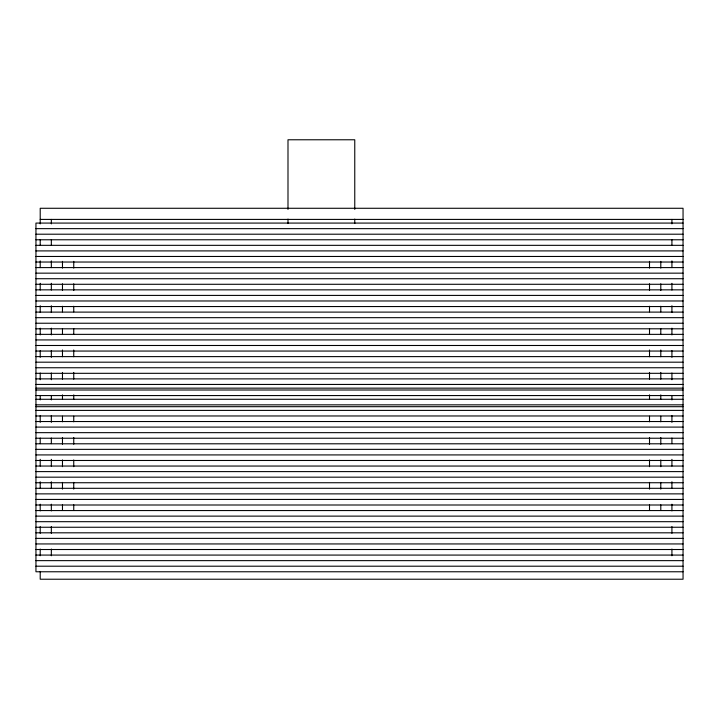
<?xml version="1.0" encoding="UTF-8"?>
<svg xmlns="http://www.w3.org/2000/svg" width="719" height="719" viewBox="0 0 719 719"><rect width="100%" height="100%" fill="white"/><g stroke="black" fill="none" stroke-linecap="round" stroke-linejoin="round"><path stroke-width="1.08" d="M40.21 219.412L683.05 219.412M683.05 223.079L35.95 223.079L35.95 571.767L683.05 571.767M35.95 228.642L683.05 228.642M35.95 234.205L683.05 234.205M35.95 239.769L683.05 239.769M35.95 245.332L683.05 245.332M35.95 250.904L683.05 250.904M35.95 256.467L683.05 256.467M35.95 262.031L683.05 262.031M35.95 267.594L683.05 267.594M35.95 273.157L683.05 273.157M35.95 278.72L683.05 278.72M35.95 284.284L683.05 284.284M35.95 289.847L683.05 289.847M35.95 295.41L683.05 295.41M35.95 300.973L683.05 300.973M35.95 306.546L683.05 306.546M35.95 312.109L683.05 312.109M35.95 317.672L683.05 317.672M35.95 323.235L683.05 323.235M35.95 328.799L683.05 328.799M35.95 334.362L683.05 334.362M35.95 339.925L683.05 339.925M35.95 345.488L683.05 345.488M35.95 351.052L683.05 351.052M35.95 356.615L683.05 356.615M35.95 362.187L683.05 362.187M35.95 367.751L683.05 367.751M35.95 373.314L683.05 373.314M35.95 378.877L683.05 378.877M35.95 384.44L683.05 384.44M35.95 388.152L683.05 388.152M35.95 390.004L683.05 390.004M35.95 395.567L683.05 395.567M35.95 399.279L683.05 399.279M35.95 404.842L683.05 404.842M35.95 406.693L683.05 406.693M35.95 410.405L683.05 410.405M35.95 415.968L683.05 415.968M35.95 421.532L683.05 421.532M35.95 427.095L683.05 427.095M35.95 432.658L683.05 432.658M35.95 438.231L683.05 438.231M35.95 443.794L683.05 443.794M35.95 449.357L683.05 449.357M35.95 454.92L683.05 454.92M35.95 460.484L683.05 460.484M35.95 466.047L683.05 466.047M35.95 471.61L683.05 471.61M35.95 477.173L683.05 477.173M35.95 482.737L683.05 482.737M35.95 488.3L683.05 488.3M35.95 493.872L683.05 493.872M35.95 499.435L683.05 499.435M35.95 504.999L683.05 504.999M35.95 510.562L683.05 510.562M35.95 516.125L683.05 516.125M35.95 521.688L683.05 521.688M35.95 527.252L683.05 527.252M35.95 532.815L683.05 532.815M35.95 538.378L683.05 538.378M35.95 543.941L683.05 543.941M35.95 549.514L683.05 549.514M35.95 555.077L683.05 555.077M35.95 560.64L683.05 560.64M35.95 566.204L683.05 566.204M671.923 219.412L671.923 223.897M671.923 239.589L671.923 245.197M671.923 260.889L671.923 267.621M671.923 283.313L671.923 290.045M671.923 305.737L671.923 312.468M671.923 328.161L671.923 334.892M671.923 350.584L671.923 357.316M671.923 373.008L671.923 379.74M671.923 395.432L671.923 399.917M671.923 415.618L671.923 422.341M671.923 438.042L671.923 443.641M671.923 459.342L671.923 466.065M671.923 481.766L671.923 488.489M671.923 504.19L671.923 510.912M671.923 526.614L671.923 533.336M671.923 549.037L671.923 555.76M660.797 261.374L660.797 268.106M660.797 283.807L660.797 290.539M660.797 306.249L660.797 311.857M660.797 328.682L660.797 334.29M660.797 350L660.797 356.732M660.797 372.433L660.797 379.165M660.797 394.875L660.797 399.36M660.797 416.193L660.797 421.801M660.797 437.503L660.797 444.234M660.797 459.944L660.797 466.676M660.797 482.377L660.797 489.109M660.797 504.819L660.797 510.427M649.509 261.374L649.509 268.106M649.509 283.807L649.509 290.539M649.509 306.249L649.509 311.857M649.509 328.682L649.509 334.29M649.509 350L649.509 356.732M649.509 372.433L649.509 379.165M649.509 394.866L649.509 399.36M649.509 416.193L649.509 421.801M649.509 437.503L649.509 444.234M649.509 459.944L649.509 466.676M649.509 482.377L649.509 489.109M649.509 504.819L649.509 510.427M354.764 209.409L354.764 139.774L287.995 139.774L287.995 209.409M354.764 219.07L354.764 223.537M287.995 219.07L287.995 223.537M73.751 261.374L73.751 268.106M73.751 283.807L73.751 290.539M73.751 306.249L73.751 311.857M73.751 328.682L73.751 334.29M73.751 350L73.751 356.732M73.751 372.433L73.751 379.165M73.778 394.866L73.751 399.36M73.751 416.193L73.751 421.801M73.751 437.503L73.751 444.234M73.751 459.944L73.751 466.676M73.751 482.377L73.751 489.109M73.751 504.819L73.751 510.427M62.472 261.374L62.472 268.106M62.472 283.807L62.472 290.539M62.472 306.249L62.472 311.857M62.472 328.682L62.472 334.29M62.472 350L62.472 356.732M62.472 372.433L62.472 379.165M62.472 394.875L62.472 399.36M62.472 416.193L62.472 421.801M62.472 437.503L62.472 444.234M62.472 459.944L62.472 466.676M62.472 482.377L62.472 489.109M62.472 504.819L62.472 510.427M51.337 219.412L51.337 223.897M51.337 239.589L51.337 245.197M51.337 260.889L51.337 267.621M51.337 283.313L51.337 290.045M51.337 305.737L51.337 312.468M51.337 328.161L51.337 334.892M51.337 350.584L51.337 357.316M51.337 373.008L51.337 379.74M51.337 395.432L51.337 399.917M51.337 415.618L51.337 422.341M51.337 438.042L51.337 443.641M51.337 459.342L51.337 466.065M51.337 481.766L51.337 488.489M51.337 504.19L51.337 510.912M51.337 526.614L51.337 533.336M51.337 549.037L51.337 555.76M40.21 223.897L40.21 208.276L683.05 208.276L683.05 579.226L40.21 579.226L40.21 571.434M40.21 239.589L40.21 245.197M40.21 260.889L40.21 267.621M40.21 283.313L40.21 290.045M40.21 305.737L40.21 312.468M40.21 328.161L40.21 334.892M40.21 350.584L40.21 357.316M40.21 373.008L40.21 379.74M40.21 395.432L40.21 399.917M40.21 415.618L40.21 422.341M40.21 438.042L40.21 443.641M40.21 459.342L40.21 466.065M40.21 481.766L40.21 488.489M40.21 504.19L40.21 510.912M40.21 526.614L40.21 533.336M40.21 549.037L40.21 555.76"/></g></svg>
